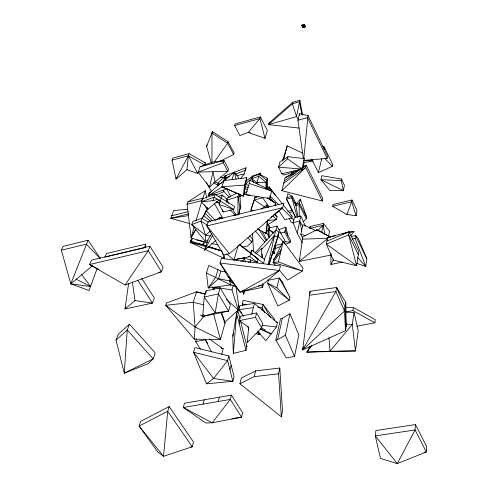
<?xml version="1.0" encoding="UTF-8"?>
<svg xmlns="http://www.w3.org/2000/svg" width="488" height="488" viewBox="0 0 488 488"><rect width="100%" height="100%" fill="white"/><g stroke="black" fill="none" stroke-linecap="round" stroke-linejoin="round"><path stroke-width="0.73" d="M211.957 162.992L211.981 133.114L212.5 131.687L228.097 141.782L234.112 152.976L233.642 154.428L220.088 161.18M237.869 215.33L237.991 196.524L238.815 193.827M291.763 174.24L291.787 171.989M208.224 222.217L201.983 218.24L201.001 221.143L205.625 235.301L205.521 241.682L202.666 244.683L190.161 242.359L191.363 238.864L192.437 238.431L207.949 242.725M255.834 183.512L256.932 182.616L259.329 174.246L267.32 178.193L267.107 189.374L266.747 180.273L259.329 174.246L252.29 176.644L251.686 178.706L253.723 182.512M265.917 188.85L266.18 182.347L267.32 178.193M221.003 312.552L224.999 323.129L220.46 339.483L194.279 339.197L195.06 326.972L193.224 302.273L196.542 291.83L205.338 293.989M415.428 424.554L415.044 429.959L397.299 463.6L380.524 458.445L375.309 435.906L375.888 430.55L415.428 424.554L426.658 446.544L426.341 451.967L397.299 463.6L375.309 435.906L415.044 429.959L426.341 451.967L424.084 452.291M303.335 167.421L303.707 162.278M303.646 166.597L303.969 162.193M220.161 287.841L218.368 293.959L228.659 311.112L215.196 312.851L202.679 316.456L204.252 296.966L206.131 290.86L220.161 287.841L230.366 304.957L228.659 311.112L202.679 316.456L200.171 314.986M206.009 292.355L206.131 290.86M240.462 320.762L246.922 346.486L245.964 350.353L233.319 353.397L236.656 313.546L237.68 309.715L239.907 318.554M309.88 293.538L310.069 291.293L336.549 287.511L345.833 302.328L346.12 326.637L345.51 330.699L302.67 349.902L310.069 291.293M303.768 158.905L308.019 115.546L299.577 113.753L297.918 120.231L303.42 158.917M247.245 342.588L248.685 327.393L239.401 320.61L240.554 316.224L256.596 312.967L262.703 323.477L261.653 327.893L247.245 342.588L247.611 341.112M267.863 219.539L266.747 230.531L265.978 233.49L257.444 228.811M186.916 169.745L188.356 155.763L189.149 153.683L205.46 162.955L204.71 165.054L188.356 155.763L172.038 160.149L176.046 179.053L186.916 169.745L197.664 173.405L198.604 172.294M244.519 185.092L243.359 196.158L221.936 186.751L223.937 180.645L246.739 177.705L244.195 193.37L243.359 196.158L221.936 186.751L244.519 185.092L246.739 177.705M356.935 326.197L374.882 322.781L375.26 319.67L353.385 307.489L345.852 307.562M259.134 332.42L258.853 334.646L256.041 333.633M261.91 310.173L263.032 304.463L243.195 300.358L242.28 303.829L242.64 305.293M330.4 236.948L316.907 229.763L302.792 236.771L299.333 261.428L331.456 254.962M351.134 236.528L355.532 235.545L358.32 238.608L366.848 258.799L365.78 266.485L356.728 263.361M128.6 283.552L124.995 308.983L152.5 303.072L154.336 297.985L141.63 278.294M345.736 312.161L354.032 312.424L352.299 324.41L355.453 350.927L306.921 352.11L310.252 346.236M283.43 159.838L283.809 157.27L282.985 160.052M374.882 322.781L352.94 310.575L353.385 307.489M145.217 247.892L145.784 244.128L106.445 253.516L104.877 257.127M357.649 257.475L365.78 266.485L355.081 238.431L355.532 235.545L366.848 258.799M345.833 302.328L344.479 311.082L345.51 330.699M356.124 215.726L356.966 210.413L351.994 200.001L332.993 204.496L332.663 206.265L346.864 214.476L356.124 215.726L351.695 201.77L351.994 200.001M237.211 312.68L237.68 309.715M233.319 353.397L232.77 336.147L236.656 313.546L245.964 350.353M244.25 290.574L243.61 294.24L242.335 290.836M240.724 205.491L238.833 214.287L240.724 205.491L239.639 193.962M341.191 180.609L320.976 179.694L343.436 190.729L341.191 180.609L341.478 179.053L321.799 175.723L320.976 179.694L329.571 190.308L343.436 190.729L344.418 185.214L341.478 179.053M328.119 237.674L328.454 235.863L329.882 237.577M328.589 236.314L329.528 231.269L323.434 223.406L310.087 226.487L309.728 227.914M327.594 237.51L326.362 244.098L333.274 260.08L356.667 265.765L358.778 251.625L349.103 231.867L327.594 237.51L335.598 235.71M321.677 232.605L323.434 223.406M346.12 326.637L345.108 307.037L336.549 287.511L335.878 291.519L344.479 311.082L302.67 349.902L303.225 346.974M297.265 233.234L300.803 216.001L294.264 217.654L293.105 222.68L297.265 233.234L302.377 242.994M294.557 356.423L298.833 334.823L289.939 313.76L282.339 318.255L280.57 318.609L275.836 340.057L286.2 357.96L294.557 356.423L285.389 335.225L289.939 313.76M311.679 159.027L318.371 172.661L332.34 166.335L332.688 164.584L324.313 147.12L322.251 146.339M281.332 416.782L282.485 410.988L279.813 368.019L255.578 370.917L241.328 378.035L239.919 383.757L281.332 416.782L278.599 373.784L279.813 368.019M297.9 170.092L285.138 177.717L281.857 190.68L322.33 201.013L322.812 198.64L306.196 165.139L301.73 167.811M303.634 160.406L327.125 158.417L327.564 156.27L308.019 115.546M309.679 228.427L310.087 226.487M268.138 264.941L275.72 230.061L279.099 232.068L277.788 237.461L269.095 264.49M299.949 258.555L299.333 261.428L327.424 238.748M323.849 149.297L324.313 147.12M303.127 221.723L306.354 218.789L306.702 217.184L300.407 199.263L296.265 203.941L295.893 205.539L297.942 217.16M289.915 297.363L289.293 300.26L277.757 305.958L267.692 283.144L268.388 280.271L279.203 277.959L282.229 281.875L289.915 297.363L279.203 277.959L276.916 287.804L289.293 300.26L267.692 283.144L276.916 287.804M275.836 340.057L277.648 339.709L282.339 318.255M302.694 238.29L300.821 234.252L302.908 224.718L315.882 230.629M209.547 187.233L212.988 171.684L215.092 181.908L209.547 187.233L198.134 172.124L200.074 166.78L212.494 162.114L223.943 160.497L228.585 168.988L227.847 171.239L215.092 181.908M257.981 331.633L265.905 340.728L276.428 326.942L277.373 322.708L254.431 303.414L240.017 305.543L238.9 309.721L243.646 316.242M274.189 320.409L274.476 319.152L263.032 304.463L270.596 317.645M278.977 210.84L284.833 219.661L291.733 218.038L292.166 216.196L283.351 205.045M281.887 173.765L301.962 169.043L304.414 158.606L288.03 156.709L279.874 162.04L278.508 167.195L281.887 173.765L284.053 175.082L301.962 169.043L287.493 158.795L288.03 156.709M239.919 383.757L254.236 376.651L255.578 370.917M274.238 258.054L273.14 262.575L278.38 261.891L283.278 241.218L303.024 268.162L302.438 270.986L287.609 280.118L279.411 270.175M285.297 244.421L290.177 242.371L284.711 232.093L285.883 227.182L278.855 229.634M272.091 254.163L274.164 253.29L275.793 246.617L274.957 245.379M318.371 172.661L321.745 158.771M244.421 291.171L262.587 287.322L263.191 284.876L262.684 283.479M265.502 330.077L261.653 327.893L255.511 317.371L256.596 312.967M276.013 230.409L277.092 226.048L269.748 227.768L269.224 229.811L273.25 233.313M274.714 214.079L277.08 216.745L276.385 219.502L268.101 224.389M251.759 313.998L254.431 303.414M231.41 395.103L230.318 399.428L212.201 422.791L205.924 422.998L183.238 407.523L184.507 403.24L231.41 395.103L242.64 412.793L241.609 417.13L212.201 422.791L183.238 407.523L230.318 399.428L241.609 417.13L231.946 418.722M275.189 205.363L275.714 203.301L267.839 198.079M268.742 237.125L268.058 231.227L269.388 226.066L268.083 224.254M299.248 128.106L268.491 124.641L268.943 123.116L292.788 102.254L299.852 100.29L296.558 116.608L298.229 119.151M229.939 369.855L231.159 365.152M262.093 257.67L261.409 249.746L261.842 248.063L255.962 253.986M283.619 159.667L287.219 145.881L302.938 153.232M243.573 257.701L257.17 262.221L258.03 258.933L239.693 244.427M218.264 401.502L219.399 397.189M239.266 323.873L240.108 320.671M269.657 198.5L271.645 191.009L250.185 180.231L245.897 194.749L269.657 198.5L267.509 197.853M228.848 355.965L227.609 360.662L213.549 378.462L206.497 383.824L193.541 352.269L194.944 347.621L228.848 355.965L234.045 376.614L232.849 381.323L206.497 383.824M235.869 286.413L238.974 307.3L238.254 310.002L224.938 322.147L221.412 312.1M265.905 207.723L266.637 204.984L268.54 207.132M244.409 291.232L243.61 294.24L242.994 291.549M232.77 336.147L233.532 333.292M292.788 102.254L292.385 103.767L296.558 116.608L268.491 124.641L292.385 103.767L299.461 101.797L301.84 114.497M250.35 253.784L251.204 250.612L252.021 250.265L264.533 259.543L263.563 263.368L255.187 257.17M250.655 253.327L249.771 256.609L233.984 260L226.706 254.01M268.205 189.673L268.967 186.855L282.424 203.874M250.997 254.065L252.021 250.265M242.377 247.233L247.562 246.05L251.716 242.103L252.522 239.144L249.655 235.899M221.601 354.556L223.162 348.822L209.285 338.892M236.558 260.738L237.064 258.957L244.329 257.774L243.506 260.751L240.59 261.22M203.045 404.119L204.234 399.818M226.536 299.498L238.254 310.002L231.995 289.909L233.227 285.517M236.29 286.889L230.891 284.925L229.567 280.942L230.19 278.764M260.031 175.149L260.598 173.155L252.528 176.089L245.543 181.573M253.882 210.602L250.899 210.249L251.649 207.614L255.059 197.225L258.555 196.365M233.984 260L238.132 245.568M260.415 116.925L259.903 118.584L248.16 132.449L265.008 138.366L267.32 130.473L260.415 116.925L235.179 123.897L234.618 125.556L239.907 135.572L248.16 132.449L250.35 132.608M252.528 176.089L252.015 177.821L245.11 184.702M206.589 197.976L205.405 190.704L187.953 201.898L187.081 204.301L191.07 237.564L194.065 227.408M195.993 220.881L201.776 201.294M238.913 212.353L239.456 210.541M190.564 241.188L192.437 238.431L191.436 241.359L190.161 242.359L224.047 258.353L224.931 255.395M217.977 269.73L215.69 277.312L208.205 288.018L218.563 278.654L220.826 271.066L208.797 265.429L206.43 272.987L208.205 288.018L230.891 284.925L206.43 272.987M202.679 316.456L203.301 314.412M200.403 349.085L195.676 341.649L196.585 338.641M240.602 178.639L244.195 174.021L246.092 167.787L225.005 175.778L224.157 178.358L225.999 179.56M169.165 406.577L167.713 411.28L163.535 456.304L192.199 446.776L193.51 442.036L169.165 406.577L140.66 421.382L139.111 426.055L157.868 452.138L163.535 456.304L139.111 426.055L167.713 411.28L192.199 446.776L190.71 447.008M238.156 178.773L238.571 177.437L234.356 172.124L209.016 193.199L208.175 195.664L226.963 188.667M282.497 160.942L287.219 145.881M231.946 179.7L234.356 172.124L236.015 179.047M219.557 219.264L220.234 217.148L222.815 218.453M269.095 263.654L278.654 233.911L278.026 235.295M216.08 240.218L204.612 250.204L208.26 238.931L211.646 233.892M220.314 200.513L219.631 202.624L216.825 201.733M220.997 198.409L222.131 194.901L227.164 199.439M219.569 199.616L208.047 209.059L201.227 201.782L202.221 198.903L215.08 194.328L234.594 206.485L233.703 209.395L223.126 211.975L219.228 204.588L221.296 198.201M223.327 182.067L225.175 176.424M250.899 210.249L255.059 197.225L256.517 197.439M219.228 204.588L233.703 209.395L214.122 197.213L201.227 201.782L212.963 200.702L215.08 194.328M218.624 185.782L217.599 184.671L218.215 182.823L225.407 175.723M207.729 208.638L202.032 218.868M223.193 162.736L198.134 172.124L227.847 171.239L223.193 162.736L223.943 160.497L200.074 166.78M202.306 218.112L206.29 210.462M228.097 141.782L227.609 143.222L214.134 162.175M195.981 229.183L191.07 237.564L191.796 235.448M205.405 190.704L201.995 200.568L187.081 204.301M100.138 258.311L88.114 240.23L63.227 246.342L61.342 250.228L70.809 283.839L89.005 290.512L97.02 268.851M211.334 163.053L206.564 146.369L207.089 144.93M129.466 324.154L127.252 330.034L124.257 373.18L148.34 363.609L153.171 358.851L155.19 352.909L129.466 324.154L118.285 334.219L116.028 340.099L124.257 373.18L153.171 358.851L127.252 330.034L116.028 340.099M346.864 214.476L351.695 201.77L332.663 206.265M149.956 246.245L148.242 250.679L125.123 284.998L89.566 264.514L91.531 260.116L149.956 246.245L163.126 267.272L161.498 271.749L125.123 284.998M176.558 177.724L176.046 179.053L188.356 155.763L197.664 173.405M125.733 307.08L124.995 308.983L134.999 300.608L152.5 303.072L137.634 280.161M81.728 274.695L90.725 286.56L70.809 283.839L88.114 240.23M145.784 244.128L144.357 247.758L105.609 256.956M172.038 160.149L172.874 158.069L189.149 153.683M206.564 146.369L212.5 131.687M299.839 200.647L300.407 199.263L299.15 204.759L299.272 216.837M264.356 259.232L274.378 235.442L277.788 237.461M277.849 234.838L279.099 232.068M302.822 27.621L304.353 24.4L305.457 26.822L302.822 27.621L301.712 25.205L304.353 24.4M283.278 241.218L273.823 259.781L281.393 249.179M342.545 262.062L330.949 264.453L333.682 259.122M204.612 250.204L212.676 235.07M302.67 349.902L335.878 291.519L309.288 295.289M191.07 237.564L195.566 229.787M354.032 312.424L358.204 330.894L355.453 350.927L329.998 351.22L306.921 352.11L310.069 346.901M245.275 169.031L246.092 167.787M205.68 212.274L207.321 209.846L204.478 204.899M275.555 265.496L273.14 262.575L280.728 251.967M306.921 352.11L311.826 345.431M350.713 235.716L354.001 231.568L349.103 231.867L342.869 234.075M204.844 294.05L196.542 291.83L166.518 303.005L165.719 305.329L195.06 326.972L204.124 316.035M255.078 252.906L275.72 230.061M261.409 249.746L274.378 235.442M281.857 190.68L305.659 167.469L306.196 165.139L301.913 168.22M317.706 230.495L323.056 225.352L325.087 234.758M315.821 230.806L316.907 229.763L330.144 236.979M287.493 158.795L278.508 167.195L301.962 169.043M201.983 218.24L192.748 221.595L191.735 224.498L205.625 235.301L210.102 231.245M229.409 253.662L282.698 207.723L283.79 203.319L208.272 221.558L206.827 225.932L223.638 254.882L229.409 253.662L206.827 225.932L282.698 207.723L273.25 215.269M262.111 285.096L279.349 270.535L280.429 265.917L221.393 258.42L220.021 262.977L227.939 276.483L240.108 292.214L262.111 285.096L258.451 285.876M70.809 283.839L92.561 265.618M261.446 209.187L266.637 204.984L268.113 207.418M270.889 217.154L272.066 216.208M240.004 196.841L241.78 195.456M243.555 194.078L247.111 191.314M284.345 180.865L300.687 169.104M283.754 183.201L305.659 167.469L322.33 201.013M216.062 220.027L220.234 217.148L221.875 218.465M207.943 240.029L205.521 241.682L191.735 224.498L201.001 221.143L207.266 225.127M259.341 173.954L260.598 173.155L260.885 175.357M208.175 195.664L222.68 186.593M233.282 215.879L235.155 214.702M260.122 333.896L258.853 334.646L257.414 331.968M277.648 339.709L285.389 335.225M265.936 221.759L267.241 221.015L265.978 233.49L264.801 232.605M210.359 192.479L209.016 193.199L210.377 192.687M236.771 193.163L227.451 197.939L226.706 200.3L226.822 202.465M285.138 177.717L295.185 173.063M268.943 123.116L270.309 122.488M217.599 184.671L222.052 182.646M274.842 248.819L281.112 246.178M215.952 195.011L224.169 191.577M218.703 196.329L222.131 194.901L222.943 196.188M326.93 241.09L349.103 231.867L348.609 234.874L356.667 265.765L326.362 244.098L348.609 234.874L358.32 254.663M229.799 176.229L224.157 178.358L227.872 177.559M235.436 174.1L245.305 170.367M221.772 161.205L223.943 160.497M212.963 200.702L217.526 199.33M234.618 125.556L259.903 118.584L265.008 138.366M297.918 120.231L307.513 117.632L327.125 158.417M187.953 201.898L202.825 198.165M171.684 215.763L187.959 211.737M188.85 213.842L170.727 218.307L173.655 210.511L187.831 209.273M293.105 222.68L299.669 221.064L302.774 226.292M61.342 250.228L86.321 244.122L100.022 258.384M286.926 197.585L292.312 196.274L296.265 203.941L299.516 203.161L306.702 217.184M287.578 211.438L292.666 210.224M289.378 212.518L293.026 211.652L286.541 199.171L287.877 193.706L292.312 196.274L291.934 197.86L297.21 217.251M280.368 233.099L284.711 232.093M310.38 228.262L323.056 225.352M274.817 245.58L282.619 243.811M158.521 272.42L161.498 271.749L148.242 250.679L89.566 264.514L98.808 269.431M348.804 232.733L354.001 231.568M352.22 239.071L355.081 238.431M236.771 175.625L244.195 174.021M218.563 278.654L229.567 280.942L231.776 280.466M239.401 320.61L255.511 317.371M345.711 311.997L352.94 310.575M195.676 341.649L205.387 339.74L207.736 343.479M302.963 162.821L313.381 160.9M201.227 201.782L204.197 201.251M188.758 215.586L170.727 218.307L189.716 223.583M253.37 307.611L238.9 309.721L241.822 313.076M267.589 220.771L276.385 219.502L272.89 215.574M302.926 158.814L304.414 158.606M248.008 262.239L250.948 261.855M254.236 376.651L278.599 373.784M302.273 239.175L328.009 238.278M266.18 182.347L256.932 182.616L251.686 178.706L258.738 176.308L266.18 182.347L266.424 188.417M303.573 160.802L312.613 160.662M248.264 256.59L249.771 256.609L257.17 262.221M345.638 324.191L352.299 324.41L329.998 351.22L328.967 337.775M243.5 194.181L246.464 194.376M245.897 194.749L250.417 195.224M262.087 325.356L276.428 326.942M225.005 175.778L226.505 175.961M229.397 284.736L230.891 284.925M205.625 235.301L210.572 235.948M214.079 287.219L231.995 289.909M285.041 241.542L290.177 242.371L290.61 240.499L285.157 230.232M220.021 177.053L223.736 177.772M220.826 271.066L225.92 272.121M246.702 304.744L242.28 303.829L243 305.171M257.762 307.037L262.19 307.952L264.844 312.57M244.592 186.684L248.252 187.477M211.548 243.542L218.032 245.006M197.134 240.224L203.624 241.749L202.666 244.683L191.436 241.359M204.002 162.596L205.46 162.955M203.917 304.902L193.224 302.273L165.719 305.329L194.279 339.197M190.161 242.359L206.052 246.684M207.491 247.074L221.936 251.003L209.09 246.788M273.14 262.575L302.438 270.986L278.38 261.891M300.821 234.252L305.799 235.716M244.622 188.624L247.465 189.496M206.18 245.818L202.666 244.683L206.235 245.854M208.291 246.501L221.662 250.814M256.603 258.457L258.03 258.933L239.15 244.586M249.234 183.457L271.645 191.009M293.27 223.028L291.244 222.327L289.195 218.417M221.064 348.017L223.162 348.822L221.137 347.828M245.366 184.165L248.807 185.617M301.712 25.205L305.457 26.822M216.08 201.977L219.539 203.551M260.195 328.912L271.133 333.884L260.799 329.156M275.988 322.074L277.373 322.708M195.06 326.972L220.46 339.483L213.695 314.083M215.086 181.707L218.447 183.372M76.299 279.24L90.725 286.56M274.073 232.617L269.224 229.811L268.858 228.103L269.333 237.034M268.382 198.518L271.609 200.58M213.64 182.646L218.673 185.879M211.981 133.114L227.609 143.222L233.642 154.428M269.62 199.354L275.714 203.301M290.915 215.342L292.166 216.196M264.697 207.01L254.315 199.854L262.715 197.792L269.041 206.857M229.567 280.942L233.758 283.827M227.939 276.483L229.128 277.367M275.391 215.324L277.08 216.745M203.783 215.605L210.529 221.442M213.598 289.866L212.591 286.993L214.818 288.994M291.299 217.685L293.983 220.173M230.141 209.877L235.796 215.531M269.913 195.901L278.428 204.539M281.625 207.778L291.733 218.038M266.515 229.653L268.058 231.227M277.776 235.954L284.748 243.329L285.23 241.267L277.092 226.048M205.234 213.213L212.548 220.954M325.057 158.606L332.34 166.335M206.101 210.657L215.464 220.588M222.723 190.228L229.391 197.457M247.874 237.772L251.716 242.103M224.035 321.982L224.999 323.129L224.157 321.873M255.529 231.135L264.844 242.213M273.182 252.125L274.164 253.29L273.091 251.332M294.862 202.239L296.265 203.941M246.037 345.29L246.922 346.486M275.214 195.322L268.967 186.855L270.035 188.874M258.243 184.415L256.932 182.616L257.652 183.939M266.173 232.373L269.516 237.327M269.766 196.981L273.115 202.02M274.787 204.539L275.629 205.802M228.768 203.502L226.706 200.3L237.991 196.524L240.017 207.864M232.483 209.267L236.198 215.025M258.817 229.238L266.088 240.633M272.951 251.393L274.164 253.29M268.553 225.852L269.352 227.127M261.434 285.437L262.587 287.322M212.591 286.993L213.75 288.926M206.955 207.15L208.047 209.059M214.482 203.679L222.656 218.087M206.43 182.652L211.286 191.241M212.402 193.224L213.524 195.206M262.019 231.062L267.015 240.218M306.354 218.789L299.15 204.759L295.893 205.539L291.934 197.86L286.541 199.171L295.649 217.63M226.713 188.679L230.781 196.609M205.387 339.74L211.426 351.872M293.337 212.329L295.557 217.05M300.803 216.001L305.397 226.066M238.315 305.146L238.754 306.58M222.131 251.674L224.047 258.353M238.406 305.091L238.974 307.3M222.577 209.797L223.126 211.975M285.883 227.182L287.889 235.381M247.867 326.49L248.709 329.9M244.329 257.774L245.354 262.099M299.669 221.064L301.865 231.269M269.388 226.066L269.748 227.768M299.852 100.29L302.639 115.217M299.577 113.753L299.791 115.259M282.229 281.875L282.442 283.382M132.388 281.997L134.999 300.608M252.491 233.831L253.54 251.906M250.454 259.506L250.612 262.41M262.129 253.919L262.306 257.579M330.888 253.4L330.949 264.453M239.449 194.779L239.456 196.267M239.529 210.419L239.541 211.908M302.176 25.73L302.255 26.389A1.446 1.257 16.4 0 0 303.011 27.139L304.109 27.23A1.446 1.257 16.4 0 0 304.896 26.608L304.921 25.638A1.446 1.257 16.4 0 0 304.164 24.888L303.066 24.796A1.446 1.257 16.4 0 0 302.279 25.419L302.176 25.73M218.368 293.959L215.196 312.851L204.252 296.966L218.368 293.959M279.349 270.535L240.108 292.214L220.021 262.977L279.349 270.535M232.849 381.323L213.549 378.462L193.541 352.269L227.609 360.662L232.849 381.323"/></g></svg>
